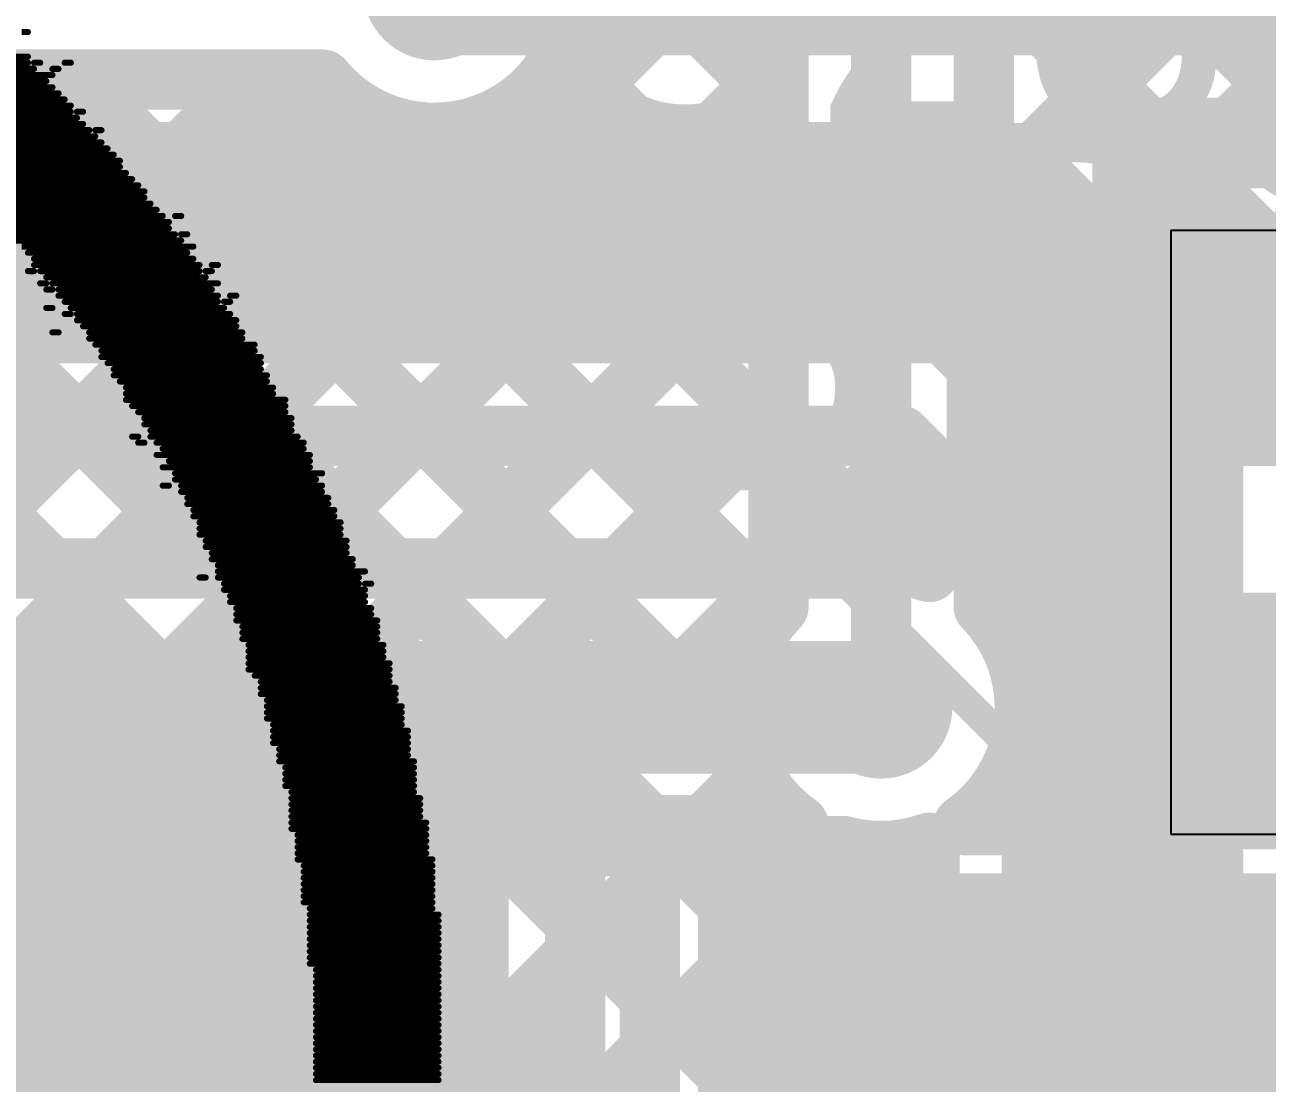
# Model space of a CAD drawing. Header units: millimetres. Extents: x -0.26 to 2.84, y -0.09 to 2.43.
# Drawn here: x 1.6022 to 1.808, y 1.3347 to 1.5101 of the extents above; entities that cross this region are included whole.
import ezdxf

# ---------------------------------------------------------------- set-up
doc = ezdxf.new("R2010")
doc.units = ezdxf.units.MM
doc.header["$MEASUREMENT"] = 0
for name, color, linetype in [('BottomLayer', 5, 'Continuous'), ('BottomOverlay', 54, 'Continuous'), ('TopLayer', 1, 'Continuous'), ('TopOverlay', 2, 'Continuous'), ('TopPaste', 8, 'Continuous'), ('TopSolder', 216, 'Continuous'), ('ViaHoleLayer', 16, 'Continuous')]:
    doc.layers.add(name, color=color, linetype=linetype)
doc.styles.add('Arial', font='arial.ttf', dxfattribs={"height": 0.2})

# ---------------------------------------------------------------- blocks, each defined once
blk = doc.blocks.new('S______B______79')
at = {"layer": 'TopLayer'}
for points in [[(-0.045, -0.0175), (-0.045, 0.0175), (-0.015, 0.0175), (-0.015, -0.0175)], [(0.015, -0.0175), (0.015, 0.0175), (0.045, 0.0175), (0.045, -0.0175)]]:
    blk.add_hatch(color=1, dxfattribs=at).paths.add_polyline_path(points)
at = {"layer": 'TopPaste'}
for points in [[(-0.045, -0.0175), (-0.045, 0.0175), (-0.015, 0.0175), (-0.015, -0.0175)], [(0.015, -0.0175), (0.015, 0.0175), (0.045, 0.0175), (0.045, -0.0175)]]:
    blk.add_hatch(color=8, dxfattribs=at).paths.add_polyline_path(points)
at = {"layer": 'TopSolder'}
for points in [[(-0.049, -0.0215), (-0.049, 0.0215), (-0.011, 0.0215), (-0.011, -0.0215)], [(0.011, -0.0215), (0.011, 0.0215), (0.049, 0.0215), (0.049, -0.0215)]]:
    blk.add_hatch(color=216, dxfattribs=at).paths.add_polyline_path(points)
at = {"layer": 'TopOverlay', "const_width": 0.005}
for points in [[(-0.05, 0.022), (0.05, 0.022)], [(-0.05, 0.022), (-0.05, -0.022)], [(0.05, 0.022), (0.05, -0.022)], [(-0.05, -0.022), (0.05, -0.022)]]:
    blk.add_lwpolyline(points, dxfattribs=at)
at = {"layer": 'TopOverlay', "const_width": 0.0025}
for points in [[(-0.05125, 0.022, 1), (-0.04875, 0.022, 1)], [(-0.05125, 0.022, 1), (-0.04875, 0.022, 1)], [(0.04875, 0.022, 1), (0.05125, 0.022, 1)], [(0.04875, 0.022, 1), (0.05125, 0.022, 1)], [(-0.05125, -0.022, 1), (-0.04875, -0.022, 1)], [(-0.05125, -0.022, 1), (-0.04875, -0.022, 1)], [(0.04875, -0.022, 1), (0.05125, -0.022, 1)], [(0.04875, -0.022, 1), (0.05125, -0.022, 1)]]:
    blk.add_lwpolyline(points, format="xyb", close=True, dxfattribs=at)
blk = doc.blocks.new('RVT1E100M0405__115')
at = {"layer": 'TopLayer'}
for points in [[(-0.12205, 0.0315), (-0.01969, 0.0315), (-0.01969, -0.0315), (-0.12205, -0.0315)], [(0.01969, 0.0315), (0.12205, 0.0315), (0.12205, -0.0315), (0.01969, -0.0315)]]:
    blk.add_hatch(color=1, dxfattribs=at).paths.add_polyline_path(points)
at = {"layer": 'TopPaste'}
for points in [[(-0.12205, 0.0315), (-0.01969, 0.0315), (-0.01969, -0.0315), (-0.12205, -0.0315)], [(0.01969, 0.0315), (0.12205, 0.0315), (0.12205, -0.0315), (0.01969, -0.0315)]]:
    blk.add_hatch(color=8, dxfattribs=at).paths.add_polyline_path(points)
at = {"layer": 'TopSolder'}
for points in [[(-0.12605, 0.0355), (-0.01569, 0.0355), (-0.01569, -0.0355), (-0.12605, -0.0355)], [(0.01569, 0.0355), (0.12605, 0.0355), (0.12605, -0.0355), (0.01569, -0.0355)]]:
    blk.add_hatch(color=216, dxfattribs=at).paths.add_polyline_path(points)
at = {"layer": 'TopOverlay', "const_width": 0.005}
for points in [[(-0.08325, -0.035), (-0.08325, -0.04075)], [(0.085, -0.039), (0.085, -0.087)], [(-0.037, -0.087), (-0.08325, -0.04075)], [(0.085, -0.087), (-0.037, -0.087)]]:
    blk.add_lwpolyline(points, dxfattribs=at)
at = {"layer": 'TopOverlay', "const_width": 0.0025}
for points in [[(-0.0845, -0.035, 1), (-0.082, -0.035, 1)], [(0.08375, -0.039, 1), (0.08625, -0.039, 1)], [(-0.0845, -0.04075, 1), (-0.082, -0.04075, 1)], [(-0.0845, -0.04075, 1), (-0.082, -0.04075, 1)], [(-0.03825, -0.087, 1), (-0.03575, -0.087, 1)], [(-0.03825, -0.087, 1), (-0.03575, -0.087, 1)], [(0.08375, -0.087, 1), (0.08625, -0.087, 1)], [(0.08375, -0.087, 1), (0.08625, -0.087, 1)]]:
    blk.add_lwpolyline(points, format="xyb", close=True, dxfattribs=at)

msp = doc.modelspace()

# ---------------------------------------------------------------- hatches: boundary and pattern name
at = {"layer": 'BottomLayer'}
h = msp.add_hatch(color=5, dxfattribs=at)
edge = h.paths.add_edge_path()
edge.add_arc((1.67, 1.516), 0.01181, 0, 360)
h = msp.add_hatch(color=5, dxfattribs=at)
edge = h.paths.add_edge_path()
edge.add_arc((1.744, 1.397), 0.01181, 0, 360)
at = {"layer": 'TopLayer'}
h = msp.add_hatch(color=1, dxfattribs=at)
edge = h.paths.add_edge_path()
edge.add_arc((1.67, 1.516), 0.01181, 0, 360)
for points in [[(1.796, 1.44), (1.865, 1.44), (1.865, 1.476), (1.796, 1.476)], [(1.796, 1.38), (1.865, 1.38), (1.865, 1.416), (1.796, 1.416)], [(1.541, 1.079), (1.68, 1.079), (1.68, 1.37), (1.541, 1.37)]]:
    msp.add_hatch(color=1, dxfattribs=at).paths.add_polyline_path(points)
h = msp.add_hatch(color=1, dxfattribs=at)
edge = h.paths.add_edge_path()
edge.add_arc((1.744, 1.397), 0.01181, 0, 360)
at = {"layer": 'ViaHoleLayer'}
h = msp.add_hatch(color=16, dxfattribs=at)
edge = h.paths.add_edge_path()
edge.add_arc((1.744, 1.397), 0.00591, 0, 360)

# ---------------------------------------------------------------- linework, layer by layer
at = {"layer": 'BottomLayer'}
for points, const_width in [([(1.67, 1.516), (1.98556, 1.516)], 0.022), ([(1.78682, 1.493), (1.98556, 1.493)], 0.01), ([(1.78682, 1.493), (1.8066, 1.47322)], 0.01), ([(1.78807, 1.493), (1.82929, 1.45178)], 0.01), ([(1.79437, 1.48545), (1.80192, 1.493)], 0.01), ([(1.80844, 1.47123), (1.83021, 1.493)], 0.01), ([(1.317, 1.474), (1.76057, 1.474)], 0.04), ([(1.76057, 1.474), (1.784, 1.45057)], 0.04), ([(1.784, 1.27643), (1.784, 1.45057)], 0.04), ([(1.317, 1.442), (1.74731, 1.442)], 0.01), ([(1.58451, 1.442), (1.60651, 1.42)], 0.01), ([(1.5875, 1.42), (1.6095, 1.442)], 0.01), ([(1.61279, 1.442), (1.63479, 1.42)], 0.01), ([(1.61579, 1.42), (1.63779, 1.442)], 0.01), ([(1.64108, 1.442), (1.66308, 1.42)], 0.01), ([(1.64407, 1.42), (1.66607, 1.442)], 0.01), ([(1.66936, 1.442), (1.69136, 1.42)], 0.01), ([(1.67236, 1.42), (1.69436, 1.442)], 0.01), ([(1.69765, 1.442), (1.71965, 1.42)], 0.01), ([(1.70064, 1.42), (1.72264, 1.442)], 0.01), ([(1.72593, 1.442), (1.74736, 1.42057)], 0.01), ([(1.74731, 1.442), (1.752, 1.43731)], 0.01), ([(1.72892, 1.42), (1.74912, 1.44019)], 0.01), ([(1.752, 1.41943), (1.752, 1.43731)], 0.01), ([(1.03381, 1.42), (1.73784, 1.42)], 0.01), ([(1.02428, 1.397), (1.744, 1.397)], 0.022), ([(1.02428, 1.374), (1.73784, 1.374)], 0.01), ([(1.50907, 1.285), (1.59807, 1.374)], 0.01), ([(1.53736, 1.285), (1.62636, 1.374)], 0.01), ([(1.56564, 1.285), (1.65464, 1.374)], 0.01), ([(1.56766, 1.374), (1.65666, 1.285)], 0.01), ([(1.59392, 1.285), (1.68292, 1.374)], 0.01), ([(1.59594, 1.374), (1.68494, 1.285)], 0.01), ([(1.62221, 1.285), (1.71121, 1.374)], 0.01), ([(1.62423, 1.374), (1.71323, 1.285)], 0.01), ([(1.65251, 1.374), (1.74151, 1.285)], 0.01), ([(1.68079, 1.374), (1.752, 1.30279)], 0.01), ([(1.70908, 1.374), (1.752, 1.33108)], 0.01), ([(1.73736, 1.374), (1.752, 1.35936)], 0.01), ([(1.752, 1.28969), (1.752, 1.37457)], 0.01), ([(1.65049, 1.285), (1.73918, 1.37368)], 0.01), ([(1.67878, 1.285), (1.752, 1.35822)], 0.01), ([(1.70706, 1.285), (1.752, 1.32994)], 0.01)]:
    msp.add_lwpolyline(points, dxfattribs=dict(at, const_width=const_width))
for points, const_width in [([(1.6645, 1.516, 1), (1.6755, 1.516, 1)], 0.011), ([(1.78432, 1.493, 1), (1.78932, 1.493, 1)], 0.005), ([(1.78432, 1.493, 1), (1.78932, 1.493, 1)], 0.005), ([(1.78557, 1.493, 1), (1.79057, 1.493, 1)], 0.005), ([(1.79942, 1.493, 1), (1.80442, 1.493, 1)], 0.005), ([(1.75057, 1.474, 1), (1.77057, 1.474, 1)], 0.02), ([(1.75057, 1.474, 1), (1.77057, 1.474, 1)], 0.02), ([(1.79187, 1.48545, 1), (1.79687, 1.48545, 1)], 0.005), ([(1.8041, 1.47322, 1), (1.8091, 1.47322, 1)], 0.005), ([(1.8041, 1.47322, 1), (1.8091, 1.47322, 1)], 0.005), ([(1.80413, 1.4732, 1), (1.80913, 1.4732, 1)], 0.005), ([(1.80594, 1.47123, 1), (1.81094, 1.47123, 1)], 0.005), ([(1.774, 1.45057, 1), (1.794, 1.45057, 1)], 0.02), ([(1.774, 1.45057, 1), (1.794, 1.45057, 1)], 0.02), ([(1.607, 1.442, 1), (1.612, 1.442, 1)], 0.005), ([(1.61029, 1.442, 1), (1.61529, 1.442, 1)], 0.005), ([(1.63529, 1.442, 1), (1.64029, 1.442, 1)], 0.005), ([(1.63858, 1.442, 1), (1.64358, 1.442, 1)], 0.005), ([(1.66357, 1.442, 1), (1.66857, 1.442, 1)], 0.005), ([(1.66686, 1.442, 1), (1.67186, 1.442, 1)], 0.005), ([(1.69186, 1.442, 1), (1.69686, 1.442, 1)], 0.005), ([(1.69515, 1.442, 1), (1.70015, 1.442, 1)], 0.005), ([(1.72014, 1.442, 1), (1.72514, 1.442, 1)], 0.005), ([(1.72343, 1.442, 1), (1.72843, 1.442, 1)], 0.005), ([(1.74481, 1.442, 1), (1.74981, 1.442, 1)], 0.005), ([(1.74481, 1.442, 1), (1.74981, 1.442, 1)], 0.005), ([(1.74662, 1.44019, 1), (1.75162, 1.44019, 1)], 0.005), ([(1.7495, 1.43731, 1), (1.7545, 1.43731, 1)], 0.005), ([(1.7495, 1.43731, 1), (1.7545, 1.43731, 1)], 0.005), ([(1.60401, 1.42, 1), (1.60901, 1.42, 1)], 0.005), ([(1.61329, 1.42, 1), (1.61829, 1.42, 1)], 0.005), ([(1.63229, 1.42, 1), (1.63729, 1.42, 1)], 0.005), ([(1.64157, 1.42, 1), (1.64657, 1.42, 1)], 0.005), ([(1.66058, 1.42, 1), (1.66558, 1.42, 1)], 0.005), ([(1.66986, 1.42, 1), (1.67486, 1.42, 1)], 0.005), ([(1.68886, 1.42, 1), (1.69386, 1.42, 1)], 0.005), ([(1.69814, 1.42, 1), (1.70314, 1.42, 1)], 0.005), ([(1.71715, 1.42, 1), (1.72215, 1.42, 1)], 0.005), ([(1.72642, 1.42, 1), (1.73142, 1.42, 1)], 0.005), ([(1.73534, 1.42, 1), (1.74034, 1.42, 1)], 0.005), ([(1.73534, 1.42, 1), (1.74034, 1.42, 1)], 0.005), ([(1.74486, 1.42057, 1), (1.74986, 1.42057, 1)], 0.005), ([(1.7495, 1.41943, 1), (1.7545, 1.41943, 1)], 0.005), ([(1.7495, 1.41943, 1), (1.7545, 1.41943, 1)], 0.005), ([(1.7385, 1.397, 1), (1.7495, 1.397, 1)], 0.011), ([(1.59557, 1.374, 1), (1.60057, 1.374, 1)], 0.005), ([(1.62173, 1.374, 1), (1.62673, 1.374, 1)], 0.005), ([(1.62386, 1.374, 1), (1.62886, 1.374, 1)], 0.005), ([(1.65001, 1.374, 1), (1.65501, 1.374, 1)], 0.005), ([(1.65214, 1.374, 1), (1.65714, 1.374, 1)], 0.005), ([(1.67829, 1.374, 1), (1.68329, 1.374, 1)], 0.005), ([(1.68042, 1.374, 1), (1.68542, 1.374, 1)], 0.005), ([(1.70658, 1.374, 1), (1.71158, 1.374, 1)], 0.005), ([(1.70871, 1.374, 1), (1.71371, 1.374, 1)], 0.005), ([(1.73486, 1.374, 1), (1.73986, 1.374, 1)], 0.005), ([(1.73534, 1.374, 1), (1.74034, 1.374, 1)], 0.005), ([(1.73534, 1.374, 1), (1.74034, 1.374, 1)], 0.005), ([(1.7495, 1.37457, 1), (1.7545, 1.37457, 1)], 0.005), ([(1.7495, 1.37457, 1), (1.7545, 1.37457, 1)], 0.005), ([(1.73668, 1.37368, 1), (1.74168, 1.37368, 1)], 0.005), ([(1.7495, 1.35936, 1), (1.7545, 1.35936, 1)], 0.005), ([(1.7495, 1.35822, 1), (1.7545, 1.35822, 1)], 0.005), ([(1.7495, 1.33108, 1), (1.7545, 1.33108, 1)], 0.005), ([(1.7495, 1.32994, 1), (1.7545, 1.32994, 1)], 0.005)]:
    msp.add_lwpolyline(points, format="xyb", close=True, dxfattribs=dict(at, const_width=const_width))
at = {"layer": 'BottomLayer', "const_width": 0.01}
for points in [[(1.8066, 1.47322, -0.199231), (1.816, 1.45057)], [(1.80663, 1.4732, -0.198912), (1.816, 1.45057)], [(1.73784, 1.42, -0.152259), (1.752, 1.41943)], [(1.752, 1.37457, -0.152259), (1.73784, 1.374)]]:
    msp.add_lwpolyline(points, format="xyb", dxfattribs=at)
at = {"layer": 'BottomOverlay', "const_width": 0.00102}
for points in [[(1.60164, 1.50888), (1.60266, 1.50888)], [(1.56915, 1.50481), (1.60266, 1.50481)], [(1.57017, 1.5038), (1.60266, 1.5038)], [(1.5722, 1.50278), (1.60368, 1.50278)], [(1.60368, 1.5038), (1.60469, 1.5038)], [(1.60672, 1.50278), (1.60774, 1.50278)], [(1.60875, 1.5038), (1.60977, 1.5038)], [(1.57321, 1.50177), (1.60672, 1.50177)], [(1.57423, 1.50075), (1.60571, 1.50075)], [(1.57525, 1.49974), (1.60672, 1.49974)], [(1.57525, 1.49872), (1.60774, 1.49872)], [(1.57829, 1.49771), (1.60875, 1.49771)], [(1.57931, 1.49669), (1.60977, 1.49669)], [(1.57931, 1.49568), (1.60977, 1.49568)], [(1.58134, 1.49466), (1.61078, 1.49466)], [(1.61078, 1.49568), (1.6118, 1.49568)], [(1.58235, 1.49365), (1.6118, 1.49365)], [(1.58337, 1.49263), (1.61281, 1.49263)], [(1.58438, 1.49161), (1.61383, 1.49161)], [(1.61383, 1.49263), (1.61485, 1.49263)], [(1.5854, 1.4906), (1.61485, 1.4906)], [(1.58641, 1.48958), (1.61586, 1.48958)], [(1.58743, 1.48857), (1.61688, 1.48857)], [(1.58845, 1.48755), (1.61789, 1.48755)], [(1.58946, 1.48654), (1.61789, 1.48654)], [(1.59048, 1.48552), (1.61891, 1.48552)], [(1.59048, 1.48451), (1.61992, 1.48451)], [(1.59251, 1.48349), (1.62094, 1.48349)], [(1.59352, 1.48248), (1.62195, 1.48248)], [(1.59454, 1.48146), (1.62195, 1.48146)], [(1.59555, 1.48045), (1.62297, 1.48045)], [(1.59657, 1.47943), (1.62398, 1.47943)], [(1.59758, 1.47841), (1.625, 1.47841)], [(1.5986, 1.4774), (1.62601, 1.4774)], [(1.62703, 1.47841), (1.62804, 1.47841)], [(1.5986, 1.47638), (1.62601, 1.47638)], [(1.59961, 1.47537), (1.62703, 1.47537)], [(1.62804, 1.47537), (1.62906, 1.47537)], [(1.60063, 1.47435), (1.62804, 1.47435)], [(1.60164, 1.47334), (1.63008, 1.47334)], [(1.60266, 1.47232), (1.62906, 1.47232)], [(1.60368, 1.47131), (1.63008, 1.47131)], [(1.60266, 1.46928), (1.60368, 1.46928)], [(1.60368, 1.47029), (1.63109, 1.47029)], [(1.60469, 1.46928), (1.63109, 1.46928)], [(1.63211, 1.46928), (1.63312, 1.46928)], [(1.63312, 1.47029), (1.63414, 1.47029)], [(1.60469, 1.46725), (1.60571, 1.46725)], [(1.60571, 1.46826), (1.63211, 1.46826)], [(1.60672, 1.46725), (1.63414, 1.46725)], [(1.60571, 1.46623), (1.60672, 1.46623)], [(1.60774, 1.46623), (1.63312, 1.46623)], [(1.60774, 1.46521), (1.63414, 1.46521)], [(1.63617, 1.46521), (1.63718, 1.46521)], [(1.60571, 1.46318), (1.60672, 1.46318)], [(1.60875, 1.4642), (1.63414, 1.4642)], [(1.60977, 1.46318), (1.63515, 1.46318)], [(1.63515, 1.4642), (1.63617, 1.4642)], [(1.60875, 1.46217), (1.60977, 1.46217)], [(1.61078, 1.46217), (1.63617, 1.46217)], [(1.61078, 1.46115), (1.63718, 1.46115)], [(1.60672, 1.45912), (1.60774, 1.45912)], [(1.6118, 1.46014), (1.63718, 1.46014)], [(1.61281, 1.45912), (1.6382, 1.45912)], [(1.61281, 1.45811), (1.6382, 1.45811)], [(1.61383, 1.45709), (1.64023, 1.45709)], [(1.61485, 1.45608), (1.64023, 1.45608)], [(1.61485, 1.45506), (1.64124, 1.45506)], [(1.61586, 1.45405), (1.64124, 1.45405)], [(1.61688, 1.45303), (1.64124, 1.45303)], [(1.61688, 1.45201), (1.64226, 1.45201)], [(1.61789, 1.451), (1.64226, 1.451)], [(1.61891, 1.44998), (1.64328, 1.44998)], [(1.61891, 1.44897), (1.64328, 1.44897)], [(1.61891, 1.44795), (1.64531, 1.44795)], [(1.61992, 1.44694), (1.64531, 1.44694)], [(1.62094, 1.44592), (1.64531, 1.44592)], [(1.62195, 1.44491), (1.64632, 1.44491)], [(1.62195, 1.44389), (1.64632, 1.44389)], [(1.62297, 1.44288), (1.64632, 1.44288)], [(1.61992, 1.44186), (1.62094, 1.44186)], [(1.62094, 1.44085), (1.62195, 1.44085)], [(1.62297, 1.44186), (1.64734, 1.44186)], [(1.62398, 1.44085), (1.64835, 1.44085)], [(1.62398, 1.43882), (1.64937, 1.43882)], [(1.625, 1.43983), (1.64835, 1.43983)], [(1.625, 1.43678), (1.64937, 1.43678)], [(1.62601, 1.4378), (1.64937, 1.4378)], [(1.62703, 1.43577), (1.6514, 1.43577)], [(1.62703, 1.43475), (1.65038, 1.43475)], [(1.625, 1.43374), (1.62601, 1.43374)], [(1.62804, 1.43374), (1.6514, 1.43374)], [(1.62804, 1.43272), (1.6514, 1.43272)], [(1.62906, 1.43171), (1.65241, 1.43171)], [(1.62906, 1.43069), (1.65241, 1.43069)], [(1.63008, 1.42968), (1.65343, 1.42968)], [(1.63008, 1.42866), (1.65343, 1.42866)], [(1.63109, 1.42765), (1.65444, 1.42765)], [(1.63109, 1.42663), (1.65444, 1.42663)], [(1.63109, 1.42561), (1.65444, 1.42561)], [(1.63211, 1.4246), (1.65546, 1.4246)], [(1.63211, 1.42358), (1.65546, 1.42358)], [(1.63312, 1.42257), (1.65546, 1.42257)], [(1.63312, 1.42155), (1.65648, 1.42155)], [(1.63414, 1.42054), (1.65648, 1.42054)], [(1.63109, 1.41851), (1.63211, 1.41851)], [(1.63414, 1.41952), (1.65851, 1.41952)], [(1.63414, 1.41851), (1.65749, 1.41851)], [(1.63515, 1.41749), (1.65749, 1.41749)], [(1.63515, 1.41648), (1.65851, 1.41648)], [(1.63617, 1.41546), (1.65851, 1.41546)], [(1.65851, 1.41749), (1.65952, 1.41749)], [(1.63617, 1.41445), (1.65851, 1.41445)], [(1.63718, 1.41343), (1.65952, 1.41343)], [(1.63718, 1.41241), (1.65952, 1.41241)], [(1.63718, 1.4114), (1.66054, 1.4114)], [(1.6382, 1.41038), (1.66054, 1.41038)], [(1.6382, 1.40937), (1.66054, 1.40937)], [(1.6382, 1.40835), (1.66054, 1.40835)], [(1.63921, 1.40734), (1.66155, 1.40734)], [(1.63921, 1.40632), (1.66155, 1.40632)], [(1.63921, 1.40531), (1.66155, 1.40531)], [(1.63921, 1.40429), (1.66257, 1.40429)], [(1.63921, 1.40328), (1.66257, 1.40328)], [(1.64023, 1.40226), (1.66257, 1.40226)], [(1.64124, 1.40125), (1.66257, 1.40125)], [(1.64124, 1.40023), (1.66358, 1.40023)], [(1.64124, 1.39922), (1.66358, 1.39922)], [(1.64226, 1.3982), (1.66358, 1.3982)], [(1.64226, 1.39718), (1.6646, 1.39718)], [(1.64226, 1.39617), (1.6646, 1.39617)], [(1.64226, 1.39515), (1.6646, 1.39515)], [(1.64328, 1.39414), (1.6646, 1.39414)], [(1.64328, 1.39312), (1.66561, 1.39312)], [(1.64328, 1.39211), (1.66561, 1.39211)], [(1.64328, 1.39109), (1.66561, 1.39109)], [(1.64429, 1.39008), (1.66561, 1.39008)], [(1.64429, 1.38906), (1.66561, 1.38906)], [(1.64429, 1.38805), (1.66663, 1.38805)], [(1.64531, 1.38703), (1.66663, 1.38703)], [(1.64531, 1.38601), (1.66663, 1.38601)], [(1.64531, 1.385), (1.66663, 1.385)], [(1.64531, 1.38398), (1.66663, 1.38398)], [(1.64632, 1.38297), (1.66663, 1.38297)], [(1.64632, 1.38195), (1.66764, 1.38195)], [(1.64632, 1.38094), (1.66764, 1.38094)], [(1.64632, 1.37992), (1.66764, 1.37992)], [(1.64632, 1.37891), (1.66764, 1.37891)], [(1.64632, 1.37789), (1.66866, 1.37789)], [(1.64632, 1.37688), (1.66866, 1.37688)], [(1.64734, 1.37586), (1.66866, 1.37586)], [(1.64734, 1.37485), (1.66866, 1.37485)], [(1.64734, 1.37383), (1.66866, 1.37383)], [(1.64734, 1.37281), (1.66866, 1.37281)], [(1.64734, 1.3718), (1.66968, 1.3718)], [(1.64835, 1.37078), (1.66968, 1.37078)], [(1.64835, 1.36977), (1.66968, 1.36977)], [(1.64835, 1.36875), (1.66968, 1.36875)], [(1.64835, 1.36774), (1.66968, 1.36774)], [(1.64835, 1.36672), (1.66968, 1.36672)], [(1.64835, 1.36571), (1.66968, 1.36571)], [(1.64835, 1.36469), (1.66968, 1.36469)], [(1.64937, 1.36368), (1.66968, 1.36368)], [(1.64937, 1.36266), (1.67069, 1.36266)], [(1.64937, 1.36165), (1.67069, 1.36165)], [(1.64937, 1.36063), (1.67069, 1.36063)], [(1.64937, 1.35962), (1.67069, 1.35962)], [(1.64937, 1.3586), (1.67069, 1.3586)], [(1.64937, 1.35758), (1.67069, 1.35758)], [(1.64937, 1.35657), (1.67069, 1.35657)], [(1.64937, 1.35555), (1.67069, 1.35555)], [(1.64937, 1.35454), (1.67069, 1.35454)], [(1.65038, 1.35352), (1.67069, 1.35352)], [(1.65038, 1.35251), (1.67069, 1.35251)], [(1.65038, 1.35149), (1.67069, 1.35149)], [(1.65038, 1.35048), (1.67069, 1.35048)], [(1.65038, 1.34946), (1.67069, 1.34946)], [(1.65038, 1.34845), (1.67069, 1.34845)], [(1.65038, 1.34743), (1.67069, 1.34743)], [(1.65038, 1.34642), (1.67069, 1.34642)], [(1.65038, 1.3454), (1.67069, 1.3454)], [(1.65038, 1.34438), (1.67069, 1.34438)], [(1.65038, 1.34337), (1.67069, 1.34337)], [(1.65038, 1.34235), (1.67069, 1.34235)], [(1.65038, 1.34134), (1.67069, 1.34134)], [(1.65038, 1.34032), (1.67069, 1.34032)], [(1.65038, 1.33931), (1.67069, 1.33931)], [(1.65038, 1.33829), (1.67069, 1.33829)], [(1.65038, 1.33728), (1.67069, 1.33728)], [(1.65038, 1.33626), (1.67069, 1.33626)], [(1.65038, 1.33525), (1.67069, 1.33525)]]:
    msp.add_lwpolyline(points, dxfattribs=at)
at = {"layer": 'BottomOverlay', "const_width": 0.000508}
for points in [[(1.60241, 1.50888, 1), (1.60291, 1.50888, 1)], [(1.60241, 1.50481, 1), (1.60291, 1.50481, 1)], [(1.60241, 1.5038, 1), (1.60291, 1.5038, 1)], [(1.60342, 1.5038, 1), (1.60393, 1.5038, 1)], [(1.60342, 1.50278, 1), (1.60393, 1.50278, 1)], [(1.60444, 1.5038, 1), (1.60494, 1.5038, 1)], [(1.60647, 1.50278, 1), (1.60698, 1.50278, 1)], [(1.60748, 1.50278, 1), (1.60799, 1.50278, 1)], [(1.6085, 1.5038, 1), (1.60901, 1.5038, 1)], [(1.60951, 1.5038, 1), (1.61002, 1.5038, 1)], [(1.60545, 1.50075, 1), (1.60596, 1.50075, 1)], [(1.60647, 1.50177, 1), (1.60698, 1.50177, 1)], [(1.60647, 1.49974, 1), (1.60698, 1.49974, 1)], [(1.60748, 1.49872, 1), (1.60799, 1.49872, 1)], [(1.6085, 1.49771, 1), (1.60901, 1.49771, 1)], [(1.60951, 1.49669, 1), (1.61002, 1.49669, 1)], [(1.60951, 1.49568, 1), (1.61002, 1.49568, 1)], [(1.61053, 1.49568, 1), (1.61104, 1.49568, 1)], [(1.61053, 1.49466, 1), (1.61104, 1.49466, 1)], [(1.61155, 1.49568, 1), (1.61205, 1.49568, 1)], [(1.61155, 1.49365, 1), (1.61205, 1.49365, 1)], [(1.61256, 1.49263, 1), (1.61307, 1.49263, 1)], [(1.61358, 1.49263, 1), (1.61408, 1.49263, 1)], [(1.61358, 1.49161, 1), (1.61408, 1.49161, 1)], [(1.61459, 1.49263, 1), (1.6151, 1.49263, 1)], [(1.61459, 1.4906, 1), (1.6151, 1.4906, 1)], [(1.61561, 1.48958, 1), (1.61611, 1.48958, 1)], [(1.61662, 1.48857, 1), (1.61713, 1.48857, 1)], [(1.61764, 1.48755, 1), (1.61815, 1.48755, 1)], [(1.61764, 1.48654, 1), (1.61815, 1.48654, 1)], [(1.61865, 1.48552, 1), (1.61916, 1.48552, 1)], [(1.61967, 1.48451, 1), (1.62018, 1.48451, 1)], [(1.62068, 1.48349, 1), (1.62119, 1.48349, 1)], [(1.6217, 1.48248, 1), (1.62221, 1.48248, 1)], [(1.6217, 1.48146, 1), (1.62221, 1.48146, 1)], [(1.62271, 1.48045, 1), (1.62322, 1.48045, 1)], [(1.62373, 1.47943, 1), (1.62424, 1.47943, 1)], [(1.62474, 1.47841, 1), (1.62525, 1.47841, 1)], [(1.62576, 1.4774, 1), (1.62627, 1.4774, 1)], [(1.62678, 1.47841, 1), (1.62728, 1.47841, 1)], [(1.62779, 1.47841, 1), (1.6283, 1.47841, 1)], [(1.62576, 1.47638, 1), (1.62627, 1.47638, 1)], [(1.62678, 1.47537, 1), (1.62728, 1.47537, 1)], [(1.62779, 1.47537, 1), (1.6283, 1.47537, 1)], [(1.62881, 1.47537, 1), (1.62931, 1.47537, 1)], [(1.62779, 1.47435, 1), (1.6283, 1.47435, 1)], [(1.62982, 1.47334, 1), (1.63033, 1.47334, 1)], [(1.60241, 1.47232, 1), (1.60291, 1.47232, 1)], [(1.60342, 1.47131, 1), (1.60393, 1.47131, 1)], [(1.62881, 1.47232, 1), (1.62931, 1.47232, 1)], [(1.62982, 1.47131, 1), (1.63033, 1.47131, 1)], [(1.60241, 1.46928, 1), (1.60291, 1.46928, 1)], [(1.60342, 1.47029, 1), (1.60393, 1.47029, 1)], [(1.60342, 1.46928, 1), (1.60393, 1.46928, 1)], [(1.60444, 1.46928, 1), (1.60494, 1.46928, 1)], [(1.63084, 1.47029, 1), (1.63134, 1.47029, 1)], [(1.63084, 1.46928, 1), (1.63134, 1.46928, 1)], [(1.63185, 1.46928, 1), (1.63236, 1.46928, 1)], [(1.63287, 1.47029, 1), (1.63338, 1.47029, 1)], [(1.63287, 1.46928, 1), (1.63338, 1.46928, 1)], [(1.63388, 1.47029, 1), (1.63439, 1.47029, 1)], [(1.60444, 1.46725, 1), (1.60494, 1.46725, 1)], [(1.60545, 1.46826, 1), (1.60596, 1.46826, 1)], [(1.60545, 1.46725, 1), (1.60596, 1.46725, 1)], [(1.60647, 1.46725, 1), (1.60698, 1.46725, 1)], [(1.63185, 1.46826, 1), (1.63236, 1.46826, 1)], [(1.63388, 1.46725, 1), (1.63439, 1.46725, 1)], [(1.60545, 1.46623, 1), (1.60596, 1.46623, 1)], [(1.60647, 1.46623, 1), (1.60698, 1.46623, 1)], [(1.60748, 1.46623, 1), (1.60799, 1.46623, 1)], [(1.60748, 1.46521, 1), (1.60799, 1.46521, 1)], [(1.63287, 1.46623, 1), (1.63338, 1.46623, 1)], [(1.63388, 1.46521, 1), (1.63439, 1.46521, 1)], [(1.63591, 1.46521, 1), (1.63642, 1.46521, 1)], [(1.63693, 1.46521, 1), (1.63744, 1.46521, 1)], [(1.60545, 1.46318, 1), (1.60596, 1.46318, 1)], [(1.60647, 1.46318, 1), (1.60698, 1.46318, 1)], [(1.6085, 1.4642, 1), (1.60901, 1.4642, 1)], [(1.60951, 1.46318, 1), (1.61002, 1.46318, 1)], [(1.63388, 1.4642, 1), (1.63439, 1.4642, 1)], [(1.6349, 1.4642, 1), (1.63541, 1.4642, 1)], [(1.6349, 1.46318, 1), (1.63541, 1.46318, 1)], [(1.63591, 1.4642, 1), (1.63642, 1.4642, 1)], [(1.6085, 1.46217, 1), (1.60901, 1.46217, 1)], [(1.60951, 1.46217, 1), (1.61002, 1.46217, 1)], [(1.61053, 1.46217, 1), (1.61104, 1.46217, 1)], [(1.61053, 1.46115, 1), (1.61104, 1.46115, 1)], [(1.63591, 1.46217, 1), (1.63642, 1.46217, 1)], [(1.63693, 1.46115, 1), (1.63744, 1.46115, 1)], [(1.60647, 1.45912, 1), (1.60698, 1.45912, 1)], [(1.60748, 1.45912, 1), (1.60799, 1.45912, 1)], [(1.61155, 1.46014, 1), (1.61205, 1.46014, 1)], [(1.61256, 1.45912, 1), (1.61307, 1.45912, 1)], [(1.63693, 1.46014, 1), (1.63744, 1.46014, 1)], [(1.63794, 1.45912, 1), (1.63845, 1.45912, 1)], [(1.61256, 1.45811, 1), (1.61307, 1.45811, 1)], [(1.61358, 1.45709, 1), (1.61408, 1.45709, 1)], [(1.63794, 1.45811, 1), (1.63845, 1.45811, 1)], [(1.63998, 1.45709, 1), (1.64048, 1.45709, 1)], [(1.61459, 1.45608, 1), (1.6151, 1.45608, 1)], [(1.61459, 1.45506, 1), (1.6151, 1.45506, 1)], [(1.63998, 1.45608, 1), (1.64048, 1.45608, 1)], [(1.64099, 1.45506, 1), (1.6415, 1.45506, 1)], [(1.61561, 1.45405, 1), (1.61611, 1.45405, 1)], [(1.61662, 1.45303, 1), (1.61713, 1.45303, 1)], [(1.64099, 1.45405, 1), (1.6415, 1.45405, 1)], [(1.64099, 1.45303, 1), (1.6415, 1.45303, 1)], [(1.61662, 1.45201, 1), (1.61713, 1.45201, 1)], [(1.61764, 1.451, 1), (1.61815, 1.451, 1)], [(1.64201, 1.45201, 1), (1.64251, 1.45201, 1)], [(1.64201, 1.451, 1), (1.64251, 1.451, 1)], [(1.61865, 1.44998, 1), (1.61916, 1.44998, 1)], [(1.61865, 1.44897, 1), (1.61916, 1.44897, 1)], [(1.64302, 1.44998, 1), (1.64353, 1.44998, 1)], [(1.64302, 1.44897, 1), (1.64353, 1.44897, 1)], [(1.61865, 1.44795, 1), (1.61916, 1.44795, 1)], [(1.61967, 1.44694, 1), (1.62018, 1.44694, 1)], [(1.64505, 1.44795, 1), (1.64556, 1.44795, 1)], [(1.64505, 1.44694, 1), (1.64556, 1.44694, 1)], [(1.62068, 1.44592, 1), (1.62119, 1.44592, 1)], [(1.6217, 1.44491, 1), (1.62221, 1.44491, 1)], [(1.64505, 1.44592, 1), (1.64556, 1.44592, 1)], [(1.64607, 1.44491, 1), (1.64658, 1.44491, 1)], [(1.6217, 1.44389, 1), (1.62221, 1.44389, 1)], [(1.62271, 1.44288, 1), (1.62322, 1.44288, 1)], [(1.64607, 1.44389, 1), (1.64658, 1.44389, 1)], [(1.64607, 1.44288, 1), (1.64658, 1.44288, 1)], [(1.61967, 1.44186, 1), (1.62018, 1.44186, 1)], [(1.62068, 1.44186, 1), (1.62119, 1.44186, 1)], [(1.62068, 1.44085, 1), (1.62119, 1.44085, 1)], [(1.6217, 1.44085, 1), (1.62221, 1.44085, 1)], [(1.62271, 1.44186, 1), (1.62322, 1.44186, 1)], [(1.62373, 1.44085, 1), (1.62424, 1.44085, 1)], [(1.64708, 1.44186, 1), (1.64759, 1.44186, 1)], [(1.6481, 1.44085, 1), (1.64861, 1.44085, 1)], [(1.62373, 1.43882, 1), (1.62424, 1.43882, 1)], [(1.62474, 1.43983, 1), (1.62525, 1.43983, 1)], [(1.6481, 1.43983, 1), (1.64861, 1.43983, 1)], [(1.64911, 1.43882, 1), (1.64962, 1.43882, 1)], [(1.62474, 1.43678, 1), (1.62525, 1.43678, 1)], [(1.62576, 1.4378, 1), (1.62627, 1.4378, 1)], [(1.64911, 1.4378, 1), (1.64962, 1.4378, 1)], [(1.64911, 1.43678, 1), (1.64962, 1.43678, 1)], [(1.62678, 1.43577, 1), (1.62728, 1.43577, 1)], [(1.62678, 1.43475, 1), (1.62728, 1.43475, 1)], [(1.65013, 1.43475, 1), (1.65064, 1.43475, 1)], [(1.65114, 1.43577, 1), (1.65165, 1.43577, 1)], [(1.62474, 1.43374, 1), (1.62525, 1.43374, 1)], [(1.62576, 1.43374, 1), (1.62627, 1.43374, 1)], [(1.62779, 1.43374, 1), (1.6283, 1.43374, 1)], [(1.62779, 1.43272, 1), (1.6283, 1.43272, 1)], [(1.65114, 1.43374, 1), (1.65165, 1.43374, 1)], [(1.65114, 1.43272, 1), (1.65165, 1.43272, 1)], [(1.62881, 1.43171, 1), (1.62931, 1.43171, 1)], [(1.62881, 1.43069, 1), (1.62931, 1.43069, 1)], [(1.65216, 1.43171, 1), (1.65267, 1.43171, 1)], [(1.65216, 1.43069, 1), (1.65267, 1.43069, 1)], [(1.62982, 1.42968, 1), (1.63033, 1.42968, 1)], [(1.62982, 1.42866, 1), (1.63033, 1.42866, 1)], [(1.65318, 1.42968, 1), (1.65368, 1.42968, 1)], [(1.65318, 1.42866, 1), (1.65368, 1.42866, 1)], [(1.63084, 1.42765, 1), (1.63134, 1.42765, 1)], [(1.63084, 1.42663, 1), (1.63134, 1.42663, 1)], [(1.65419, 1.42765, 1), (1.6547, 1.42765, 1)], [(1.65419, 1.42663, 1), (1.6547, 1.42663, 1)], [(1.63084, 1.42561, 1), (1.63134, 1.42561, 1)], [(1.63185, 1.4246, 1), (1.63236, 1.4246, 1)], [(1.65419, 1.42561, 1), (1.6547, 1.42561, 1)], [(1.65521, 1.4246, 1), (1.65571, 1.4246, 1)], [(1.63185, 1.42358, 1), (1.63236, 1.42358, 1)], [(1.63287, 1.42257, 1), (1.63338, 1.42257, 1)], [(1.65521, 1.42358, 1), (1.65571, 1.42358, 1)], [(1.65521, 1.42257, 1), (1.65571, 1.42257, 1)], [(1.63287, 1.42155, 1), (1.63338, 1.42155, 1)], [(1.63388, 1.42054, 1), (1.63439, 1.42054, 1)], [(1.65622, 1.42155, 1), (1.65673, 1.42155, 1)], [(1.65622, 1.42054, 1), (1.65673, 1.42054, 1)], [(1.63084, 1.41851, 1), (1.63134, 1.41851, 1)], [(1.63185, 1.41851, 1), (1.63236, 1.41851, 1)], [(1.63388, 1.41952, 1), (1.63439, 1.41952, 1)], [(1.63388, 1.41851, 1), (1.63439, 1.41851, 1)], [(1.65724, 1.41851, 1), (1.65774, 1.41851, 1)], [(1.65825, 1.41952, 1), (1.65876, 1.41952, 1)], [(1.6349, 1.41749, 1), (1.63541, 1.41749, 1)], [(1.6349, 1.41648, 1), (1.63541, 1.41648, 1)], [(1.63591, 1.41546, 1), (1.63642, 1.41546, 1)], [(1.65724, 1.41749, 1), (1.65774, 1.41749, 1)], [(1.65825, 1.41749, 1), (1.65876, 1.41749, 1)], [(1.65825, 1.41648, 1), (1.65876, 1.41648, 1)], [(1.65825, 1.41546, 1), (1.65876, 1.41546, 1)], [(1.65927, 1.41749, 1), (1.65978, 1.41749, 1)], [(1.63591, 1.41445, 1), (1.63642, 1.41445, 1)], [(1.63693, 1.41343, 1), (1.63744, 1.41343, 1)], [(1.65825, 1.41445, 1), (1.65876, 1.41445, 1)], [(1.65927, 1.41343, 1), (1.65978, 1.41343, 1)], [(1.63693, 1.41241, 1), (1.63744, 1.41241, 1)], [(1.63693, 1.4114, 1), (1.63744, 1.4114, 1)], [(1.65927, 1.41241, 1), (1.65978, 1.41241, 1)], [(1.66028, 1.4114, 1), (1.66079, 1.4114, 1)], [(1.63794, 1.41038, 1), (1.63845, 1.41038, 1)], [(1.63794, 1.40937, 1), (1.63845, 1.40937, 1)], [(1.66028, 1.41038, 1), (1.66079, 1.41038, 1)], [(1.66028, 1.40937, 1), (1.66079, 1.40937, 1)], [(1.63794, 1.40835, 1), (1.63845, 1.40835, 1)], [(1.63896, 1.40734, 1), (1.63947, 1.40734, 1)], [(1.66028, 1.40835, 1), (1.66079, 1.40835, 1)], [(1.6613, 1.40734, 1), (1.66181, 1.40734, 1)], [(1.63896, 1.40632, 1), (1.63947, 1.40632, 1)], [(1.63896, 1.40531, 1), (1.63947, 1.40531, 1)], [(1.6613, 1.40632, 1), (1.66181, 1.40632, 1)], [(1.6613, 1.40531, 1), (1.66181, 1.40531, 1)], [(1.63896, 1.40429, 1), (1.63947, 1.40429, 1)], [(1.63896, 1.40328, 1), (1.63947, 1.40328, 1)], [(1.66231, 1.40429, 1), (1.66282, 1.40429, 1)], [(1.66231, 1.40328, 1), (1.66282, 1.40328, 1)], [(1.63998, 1.40226, 1), (1.64048, 1.40226, 1)], [(1.64099, 1.40125, 1), (1.6415, 1.40125, 1)], [(1.66231, 1.40226, 1), (1.66282, 1.40226, 1)], [(1.66231, 1.40125, 1), (1.66282, 1.40125, 1)], [(1.64099, 1.40023, 1), (1.6415, 1.40023, 1)], [(1.64099, 1.39922, 1), (1.6415, 1.39922, 1)], [(1.66333, 1.40023, 1), (1.66384, 1.40023, 1)], [(1.66333, 1.39922, 1), (1.66384, 1.39922, 1)], [(1.64201, 1.3982, 1), (1.64251, 1.3982, 1)], [(1.64201, 1.39718, 1), (1.64251, 1.39718, 1)], [(1.66333, 1.3982, 1), (1.66384, 1.3982, 1)], [(1.66434, 1.39718, 1), (1.66485, 1.39718, 1)], [(1.64201, 1.39617, 1), (1.64251, 1.39617, 1)], [(1.64201, 1.39515, 1), (1.64251, 1.39515, 1)], [(1.66434, 1.39617, 1), (1.66485, 1.39617, 1)], [(1.66434, 1.39515, 1), (1.66485, 1.39515, 1)], [(1.64302, 1.39414, 1), (1.64353, 1.39414, 1)], [(1.64302, 1.39312, 1), (1.64353, 1.39312, 1)], [(1.66434, 1.39414, 1), (1.66485, 1.39414, 1)], [(1.66536, 1.39312, 1), (1.66587, 1.39312, 1)], [(1.64302, 1.39211, 1), (1.64353, 1.39211, 1)], [(1.64302, 1.39109, 1), (1.64353, 1.39109, 1)], [(1.66536, 1.39211, 1), (1.66587, 1.39211, 1)], [(1.66536, 1.39109, 1), (1.66587, 1.39109, 1)], [(1.64404, 1.39008, 1), (1.64454, 1.39008, 1)], [(1.64404, 1.38906, 1), (1.64454, 1.38906, 1)], [(1.66536, 1.39008, 1), (1.66587, 1.39008, 1)], [(1.66536, 1.38906, 1), (1.66587, 1.38906, 1)], [(1.64404, 1.38805, 1), (1.64454, 1.38805, 1)], [(1.64505, 1.38703, 1), (1.64556, 1.38703, 1)], [(1.66638, 1.38805, 1), (1.66688, 1.38805, 1)], [(1.66638, 1.38703, 1), (1.66688, 1.38703, 1)], [(1.64505, 1.38601, 1), (1.64556, 1.38601, 1)], [(1.64505, 1.385, 1), (1.64556, 1.385, 1)], [(1.66638, 1.38601, 1), (1.66688, 1.38601, 1)], [(1.66638, 1.385, 1), (1.66688, 1.385, 1)], [(1.64505, 1.38398, 1), (1.64556, 1.38398, 1)], [(1.64607, 1.38297, 1), (1.64658, 1.38297, 1)], [(1.66638, 1.38398, 1), (1.66688, 1.38398, 1)], [(1.66638, 1.38297, 1), (1.66688, 1.38297, 1)], [(1.64607, 1.38195, 1), (1.64658, 1.38195, 1)], [(1.64607, 1.38094, 1), (1.64658, 1.38094, 1)], [(1.66739, 1.38195, 1), (1.6679, 1.38195, 1)], [(1.66739, 1.38094, 1), (1.6679, 1.38094, 1)], [(1.64607, 1.37992, 1), (1.64658, 1.37992, 1)], [(1.64607, 1.37891, 1), (1.64658, 1.37891, 1)], [(1.66739, 1.37992, 1), (1.6679, 1.37992, 1)], [(1.66739, 1.37891, 1), (1.6679, 1.37891, 1)], [(1.64607, 1.37789, 1), (1.64658, 1.37789, 1)], [(1.64607, 1.37688, 1), (1.64658, 1.37688, 1)], [(1.66841, 1.37789, 1), (1.66891, 1.37789, 1)], [(1.66841, 1.37688, 1), (1.66891, 1.37688, 1)], [(1.64708, 1.37586, 1), (1.64759, 1.37586, 1)], [(1.64708, 1.37485, 1), (1.64759, 1.37485, 1)], [(1.66841, 1.37586, 1), (1.66891, 1.37586, 1)], [(1.66841, 1.37485, 1), (1.66891, 1.37485, 1)], [(1.64708, 1.37383, 1), (1.64759, 1.37383, 1)], [(1.64708, 1.37281, 1), (1.64759, 1.37281, 1)], [(1.66841, 1.37383, 1), (1.66891, 1.37383, 1)], [(1.66841, 1.37281, 1), (1.66891, 1.37281, 1)], [(1.64708, 1.3718, 1), (1.64759, 1.3718, 1)], [(1.6481, 1.37078, 1), (1.64861, 1.37078, 1)], [(1.66942, 1.3718, 1), (1.66993, 1.3718, 1)], [(1.66942, 1.37078, 1), (1.66993, 1.37078, 1)], [(1.6481, 1.36977, 1), (1.64861, 1.36977, 1)], [(1.6481, 1.36875, 1), (1.64861, 1.36875, 1)], [(1.66942, 1.36977, 1), (1.66993, 1.36977, 1)], [(1.66942, 1.36875, 1), (1.66993, 1.36875, 1)], [(1.6481, 1.36774, 1), (1.64861, 1.36774, 1)], [(1.6481, 1.36672, 1), (1.64861, 1.36672, 1)], [(1.66942, 1.36774, 1), (1.66993, 1.36774, 1)], [(1.66942, 1.36672, 1), (1.66993, 1.36672, 1)], [(1.6481, 1.36571, 1), (1.64861, 1.36571, 1)], [(1.6481, 1.36469, 1), (1.64861, 1.36469, 1)], [(1.66942, 1.36571, 1), (1.66993, 1.36571, 1)], [(1.66942, 1.36469, 1), (1.66993, 1.36469, 1)], [(1.64911, 1.36368, 1), (1.64962, 1.36368, 1)], [(1.64911, 1.36266, 1), (1.64962, 1.36266, 1)], [(1.66942, 1.36368, 1), (1.66993, 1.36368, 1)], [(1.67044, 1.36266, 1), (1.67094, 1.36266, 1)], [(1.64911, 1.36165, 1), (1.64962, 1.36165, 1)], [(1.64911, 1.36063, 1), (1.64962, 1.36063, 1)], [(1.67044, 1.36165, 1), (1.67094, 1.36165, 1)], [(1.67044, 1.36063, 1), (1.67094, 1.36063, 1)], [(1.64911, 1.35962, 1), (1.64962, 1.35962, 1)], [(1.64911, 1.3586, 1), (1.64962, 1.3586, 1)], [(1.67044, 1.35962, 1), (1.67094, 1.35962, 1)], [(1.67044, 1.3586, 1), (1.67094, 1.3586, 1)], [(1.64911, 1.35758, 1), (1.64962, 1.35758, 1)], [(1.64911, 1.35657, 1), (1.64962, 1.35657, 1)], [(1.67044, 1.35758, 1), (1.67094, 1.35758, 1)], [(1.67044, 1.35657, 1), (1.67094, 1.35657, 1)], [(1.64911, 1.35555, 1), (1.64962, 1.35555, 1)], [(1.64911, 1.35454, 1), (1.64962, 1.35454, 1)], [(1.67044, 1.35555, 1), (1.67094, 1.35555, 1)], [(1.67044, 1.35454, 1), (1.67094, 1.35454, 1)], [(1.65013, 1.35352, 1), (1.65064, 1.35352, 1)], [(1.65013, 1.35251, 1), (1.65064, 1.35251, 1)], [(1.67044, 1.35352, 1), (1.67094, 1.35352, 1)], [(1.67044, 1.35251, 1), (1.67094, 1.35251, 1)], [(1.65013, 1.35149, 1), (1.65064, 1.35149, 1)], [(1.65013, 1.35048, 1), (1.65064, 1.35048, 1)], [(1.67044, 1.35149, 1), (1.67094, 1.35149, 1)], [(1.67044, 1.35048, 1), (1.67094, 1.35048, 1)], [(1.65013, 1.34946, 1), (1.65064, 1.34946, 1)], [(1.65013, 1.34845, 1), (1.65064, 1.34845, 1)], [(1.67044, 1.34946, 1), (1.67094, 1.34946, 1)], [(1.67044, 1.34845, 1), (1.67094, 1.34845, 1)], [(1.65013, 1.34743, 1), (1.65064, 1.34743, 1)], [(1.65013, 1.34642, 1), (1.65064, 1.34642, 1)], [(1.67044, 1.34743, 1), (1.67094, 1.34743, 1)], [(1.67044, 1.34642, 1), (1.67094, 1.34642, 1)], [(1.65013, 1.3454, 1), (1.65064, 1.3454, 1)], [(1.65013, 1.34438, 1), (1.65064, 1.34438, 1)], [(1.67044, 1.3454, 1), (1.67094, 1.3454, 1)], [(1.67044, 1.34438, 1), (1.67094, 1.34438, 1)], [(1.65013, 1.34337, 1), (1.65064, 1.34337, 1)], [(1.65013, 1.34235, 1), (1.65064, 1.34235, 1)], [(1.67044, 1.34337, 1), (1.67094, 1.34337, 1)], [(1.67044, 1.34235, 1), (1.67094, 1.34235, 1)], [(1.65013, 1.34134, 1), (1.65064, 1.34134, 1)], [(1.65013, 1.34032, 1), (1.65064, 1.34032, 1)], [(1.67044, 1.34134, 1), (1.67094, 1.34134, 1)], [(1.67044, 1.34032, 1), (1.67094, 1.34032, 1)], [(1.65013, 1.33931, 1), (1.65064, 1.33931, 1)], [(1.65013, 1.33829, 1), (1.65064, 1.33829, 1)], [(1.65013, 1.33728, 1), (1.65064, 1.33728, 1)], [(1.67044, 1.33931, 1), (1.67094, 1.33931, 1)], [(1.67044, 1.33829, 1), (1.67094, 1.33829, 1)], [(1.67044, 1.33728, 1), (1.67094, 1.33728, 1)], [(1.65013, 1.33626, 1), (1.65064, 1.33626, 1)], [(1.65013, 1.33525, 1), (1.65064, 1.33525, 1)], [(1.67044, 1.33626, 1), (1.67094, 1.33626, 1)], [(1.67044, 1.33525, 1), (1.67094, 1.33525, 1)]]:
    msp.add_lwpolyline(points, format="xyb", close=True, dxfattribs=at)
at = {"layer": 'TopLayer'}
for p, q in [((1.836, 1.476), (1.792, 1.476)), ((1.792, 1.476), (1.792, 1.376)), ((1.792, 1.376), (1.836, 1.376))]:
    msp.add_line(p, q, dxfattribs=at)
for points, const_width in [([(1.57779, 1.382), (1.727, 1.53121)], 0.01), ([(1.727, 1.41367), (1.727, 1.531)], 0.01), ([(1.744, 1.397), (1.744, 1.531)], 0.01), ([(1.761, 1.50864), (1.78319, 1.53083)], 0.01), ([(1.77852, 1.53083), (1.82135, 1.488)], 0.01), ([(1.69528, 1.52922), (1.727, 1.4975)], 0.01), ([(1.761, 1.48036), (1.81057, 1.52993)], 0.01), ([(1.79692, 1.488), (1.83885, 1.52993)], 0.01), ([(1.761, 1.41367), (1.761, 1.52396)], 0.01), ([(1.761, 1.52007), (1.79307, 1.488)], 0.01), ([(1.69115, 1.50506), (1.727, 1.46922)], 0.01), ([(1.60607, 1.382), (1.727, 1.50293)], 0.01), ([(1.339, 1.501), (1.65151, 1.501)], 0.01), ([(1.49723, 1.501), (1.61623, 1.382)], 0.01), ([(1.522, 1.38278), (1.64022, 1.501)], 0.01), ([(1.522, 1.41107), (1.61193, 1.501)], 0.01), ([(1.52551, 1.501), (1.64451, 1.382)], 0.01), ([(1.55379, 1.501), (1.67279, 1.382)], 0.01), ([(1.58208, 1.501), (1.70568, 1.37739)], 0.01), ([(1.61036, 1.501), (1.72119, 1.39017)], 0.01), ([(1.63865, 1.501), (1.7265, 1.41315)], 0.01), ([(1.5495, 1.382), (1.66133, 1.49382)], 0.01), ([(1.67517, 1.49276), (1.727, 1.44093)], 0.01), ([(1.761, 1.49178), (1.784, 1.46878)], 0.01), ([(1.784, 1.488), (1.861, 1.488)], 0.01), ([(1.784, 1.428), (1.784, 1.488)], 0.01), ([(1.761, 1.45208), (1.784, 1.47508)], 0.01), ([(1.63436, 1.382), (1.727, 1.47464)], 0.01), ([(1.761, 1.4635), (1.784, 1.4405)], 0.01), ([(1.66264, 1.382), (1.727, 1.44636)], 0.01), ([(1.761, 1.42379), (1.784, 1.44679)], 0.01), ([(1.761, 1.43522), (1.784, 1.41222)], 0.01), ([(1.784, 1.3775), (1.784, 1.428)], 0.01), ([(1.69092, 1.382), (1.727, 1.41808)], 0.01), ([(1.76732, 1.40182), (1.784, 1.41851)], 0.01), ([(1.76757, 1.40036), (1.784, 1.38393)], 0.01), ([(1.77127, 1.3775), (1.784, 1.39022)], 0.01), ([(1.7147, 1.3775), (1.72299, 1.38579)], 0.01), ([(1.529, 1.382), (1.692, 1.382)], 0.01), ([(1.69331, 1.2875), (1.69331, 1.3805)], 0.01), ([(1.70568, 1.3775), (1.73034, 1.3775)], 0.01), ([(1.70568, 1.2905), (1.70568, 1.3775)], 0.01), ([(1.75766, 1.3775), (1.784, 1.3775)], 0.01), ([(1.62713, 1.334), (1.62713, 1.3755)], 0.01), ([(1.69331, 1.35611), (1.70568, 1.36848)], 0.01), ([(1.69331, 1.36148), (1.70568, 1.34911)], 0.01), ([(1.69331, 1.32782), (1.70568, 1.34019)], 0.01), ([(1.62713, 1.334), (1.68831, 1.334)], 0.01), ([(1.69331, 1.33319), (1.70568, 1.32082)], 0.01), ([(1.74187, 1.334), (1.74437, 1.3315)], 0.006)]:
    msp.add_lwpolyline(points, dxfattribs=dict(at, const_width=const_width))
at = {"layer": 'TopLayer', "const_width": 0.01}
for points in [[(1.69381, 1.516, -0.706421), (1.65151, 1.501)], [(1.73034, 1.3775, -0.463328), (1.727, 1.41367)], [(1.761, 1.41367, -0.196384), (1.76781, 1.397)], [(1.76781, 1.397, -0.24468), (1.75766, 1.3775)]]:
    msp.add_lwpolyline(points, format="xyb", dxfattribs=at)
at = {"layer": 'TopLayer'}
for points, const_width in [([(1.7585, 1.50864, 1), (1.7635, 1.50864, 1)], 0.005), ([(1.68865, 1.50506, 1), (1.69365, 1.50506, 1)], 0.005), ([(1.7245, 1.50293, 1), (1.7295, 1.50293, 1)], 0.005), ([(1.60786, 1.501, 1), (1.61286, 1.501, 1)], 0.005), ([(1.60943, 1.501, 1), (1.61443, 1.501, 1)], 0.005), ([(1.63615, 1.501, 1), (1.64115, 1.501, 1)], 0.005), ([(1.63772, 1.501, 1), (1.64272, 1.501, 1)], 0.005), ([(1.64901, 1.501, 1), (1.65401, 1.501, 1)], 0.005), ([(1.64901, 1.501, 1), (1.65401, 1.501, 1)], 0.005), ([(1.7245, 1.4975, 1), (1.7295, 1.4975, 1)], 0.005), ([(1.65883, 1.49382, 1), (1.66383, 1.49382, 1)], 0.005), ([(1.67267, 1.49276, 1), (1.67767, 1.49276, 1)], 0.005), ([(1.7585, 1.49178, 1), (1.7635, 1.49178, 1)], 0.005), ([(1.7815, 1.488, 1), (1.7865, 1.488, 1)], 0.005), ([(1.7815, 1.488, 1), (1.7865, 1.488, 1)], 0.005), ([(1.79057, 1.488, 1), (1.79557, 1.488, 1)], 0.005), ([(1.79442, 1.488, 1), (1.79942, 1.488, 1)], 0.005), ([(1.7585, 1.48036, 1), (1.7635, 1.48036, 1)], 0.005), ([(1.7815, 1.47508, 1), (1.7865, 1.47508, 1)], 0.005), ([(1.7245, 1.47464, 1), (1.7295, 1.47464, 1)], 0.005), ([(1.7245, 1.46922, 1), (1.7295, 1.46922, 1)], 0.005), ([(1.7815, 1.46878, 1), (1.7865, 1.46878, 1)], 0.005), ([(1.7585, 1.4635, 1), (1.7635, 1.4635, 1)], 0.005), ([(1.7585, 1.45208, 1), (1.7635, 1.45208, 1)], 0.005), ([(1.7245, 1.44636, 1), (1.7295, 1.44636, 1)], 0.005), ([(1.7815, 1.44679, 1), (1.7865, 1.44679, 1)], 0.005), ([(1.7245, 1.44093, 1), (1.7295, 1.44093, 1)], 0.005), ([(1.7815, 1.4405, 1), (1.7865, 1.4405, 1)], 0.005), ([(1.7585, 1.43522, 1), (1.7635, 1.43522, 1)], 0.005), ([(1.7815, 1.428, 1), (1.7865, 1.428, 1)], 0.005), ([(1.7815, 1.428, 1), (1.7865, 1.428, 1)], 0.005), ([(1.7585, 1.42379, 1), (1.7635, 1.42379, 1)], 0.005), ([(1.7245, 1.41808, 1), (1.7295, 1.41808, 1)], 0.005), ([(1.7815, 1.41851, 1), (1.7865, 1.41851, 1)], 0.005), ([(1.724, 1.41315, 1), (1.729, 1.41315, 1)], 0.005), ([(1.7245, 1.41367, 1), (1.7295, 1.41367, 1)], 0.005), ([(1.7245, 1.41367, 1), (1.7295, 1.41367, 1)], 0.005), ([(1.7585, 1.41367, 1), (1.7635, 1.41367, 1)], 0.005), ([(1.7585, 1.41367, 1), (1.7635, 1.41367, 1)], 0.005), ([(1.7815, 1.41222, 1), (1.7865, 1.41222, 1)], 0.005), ([(1.76482, 1.40182, 1), (1.76982, 1.40182, 1)], 0.005), ([(1.76507, 1.40036, 1), (1.77007, 1.40036, 1)], 0.005), ([(1.7415, 1.397, 1), (1.7465, 1.397, 1)], 0.005), ([(1.76531, 1.397, 1), (1.77031, 1.397, 1)], 0.005), ([(1.76531, 1.397, 1), (1.77031, 1.397, 1)], 0.005), ([(1.71869, 1.39017, 1), (1.72369, 1.39017, 1)], 0.005), ([(1.7815, 1.39022, 1), (1.7865, 1.39022, 1)], 0.005), ([(1.72049, 1.38579, 1), (1.72549, 1.38579, 1)], 0.005), ([(1.7815, 1.38393, 1), (1.7865, 1.38393, 1)], 0.005), ([(1.60357, 1.382, 1), (1.60857, 1.382, 1)], 0.005), ([(1.61373, 1.382, 1), (1.61873, 1.382, 1)], 0.005), ([(1.63186, 1.382, 1), (1.63686, 1.382, 1)], 0.005), ([(1.64201, 1.382, 1), (1.64701, 1.382, 1)], 0.005), ([(1.66014, 1.382, 1), (1.66514, 1.382, 1)], 0.005), ([(1.67029, 1.382, 1), (1.67529, 1.382, 1)], 0.005), ([(1.68842, 1.382, 1), (1.69342, 1.382, 1)], 0.005), ([(1.6895, 1.382, 1), (1.6945, 1.382, 1)], 0.005), ([(1.69081, 1.3805, 1), (1.69581, 1.3805, 1)], 0.005), ([(1.70318, 1.3775, 1), (1.70819, 1.3775, 1)], 0.005), ([(1.70318, 1.3775, 1), (1.70819, 1.3775, 1)], 0.005), ([(1.70318, 1.37739, 1), (1.70819, 1.37739, 1)], 0.005), ([(1.7122, 1.3775, 1), (1.7172, 1.3775, 1)], 0.005), ([(1.72784, 1.3775, 1), (1.73284, 1.3775, 1)], 0.005), ([(1.72784, 1.3775, 1), (1.73284, 1.3775, 1)], 0.005), ([(1.75516, 1.3775, 1), (1.76016, 1.3775, 1)], 0.005), ([(1.75516, 1.3775, 1), (1.76016, 1.3775, 1)], 0.005), ([(1.76877, 1.3775, 1), (1.77377, 1.3775, 1)], 0.005), ([(1.7815, 1.3775, 1), (1.7865, 1.3775, 1)], 0.005), ([(1.7815, 1.3775, 1), (1.7865, 1.3775, 1)], 0.005), ([(1.62463, 1.3755, 1), (1.62963, 1.3755, 1)], 0.005), ([(1.70318, 1.36848, 1), (1.70819, 1.36848, 1)], 0.005), ([(1.69081, 1.36148, 1), (1.69581, 1.36148, 1)], 0.005), ([(1.69081, 1.35611, 1), (1.69581, 1.35611, 1)], 0.005), ([(1.70318, 1.34911, 1), (1.70819, 1.34911, 1)], 0.005), ([(1.70318, 1.34019, 1), (1.70819, 1.34019, 1)], 0.005), ([(1.62463, 1.334, 1), (1.62963, 1.334, 1)], 0.005), ([(1.62463, 1.334, 1), (1.62963, 1.334, 1)], 0.005), ([(1.68581, 1.334, 1), (1.69081, 1.334, 1)], 0.005), ([(1.69081, 1.33319, 1), (1.69581, 1.33319, 1)], 0.005), ([(1.74037, 1.334, 1), (1.74337, 1.334, 1)], 0.003)]:
    msp.add_lwpolyline(points, format="xyb", close=True, dxfattribs=dict(at, const_width=const_width))

# ---------------------------------------------------------------- block references
for name, p, rotation in [('S______B______79', (1.814, 1.426), 90), ('RVT1E100M0405__115', (1.698, 1.334), 180)]:
    msp.add_blockref(name, p, dxfattribs=dict(rotation=rotation))

# ---------------------------------------------------------------- texts
at = {"layer": 'BottomOverlay', "style": 'Arial', "text_generation_flag": 2}
msp.add_text('C35', height=0.045, dxfattribs=at).set_placement((1.91498, 1.48051))
at = {"layer": 'TopOverlay', "style": 'Arial'}
for s, height, p in [('C23', 0.045, (1.68702, 1.49251)), ('SB1', 0.06, (1.69208, 1.43381))]:
    msp.add_text(s, height=height, dxfattribs=at).set_placement(p)

doc.saveas('drawing.dxf')
